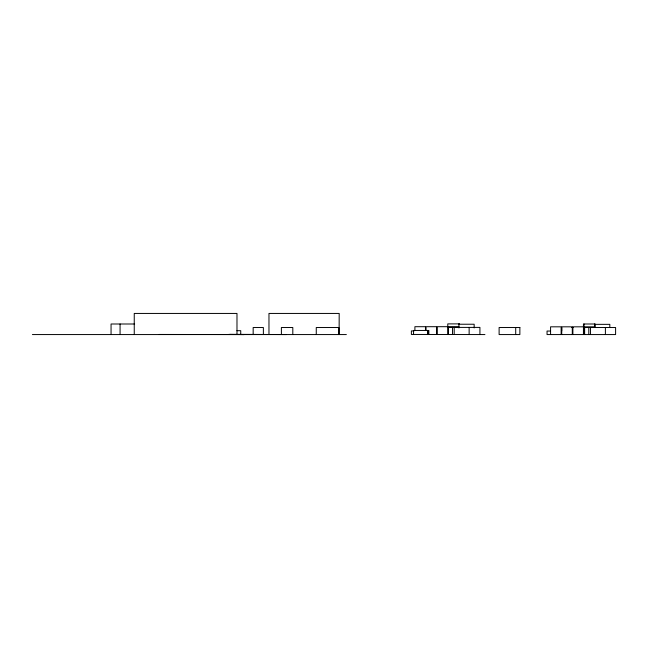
<?xml version="1.0" encoding="UTF-8"?>
<svg xmlns="http://www.w3.org/2000/svg" width="648" height="648" viewBox="0 0 648 648"><rect width="100%" height="100%" fill="white"/><g stroke="black" fill="none" stroke-linecap="round" stroke-linejoin="round"><path stroke-width="0.97" d="M459.513 323.887L447.776 323.887L447.776 334.449M134.638 324L111.059 324L111.059 334.449M458.93 324.235L474.15 324.235L474.15 327.953M594.597 324.348L609.817 324.348L609.817 327.135M447.776 326.697L437.206 326.697L437.206 334.449M458.93 326.697L448.359 326.697L448.384 334.449M583.443 326.819L572.881 326.819L572.881 334.562M584.034 326.819L594.597 326.819M448.384 327.402L479.925 327.402L479.925 334.449M561.727 327.524L561.727 331.047M571.423 327.524L573.569 327.524M236.925 330.691L240.74 330.691L240.74 334.562M414.023 330.926L411.383 330.926L411.383 334.449L484.939 334.562M550.573 331.047L547.05 331.047L547.05 334.562L615.6 334.562L615.6 327.524L584.634 327.524L584.634 334.562M229.611 334.328L286.238 334.562M32.4 334.562L346.364 334.562M159.319 334.449L244.126 334.562L228.201 334.449M605.394 327.524L605.394 334.562M595.188 326.884L595.188 324L583.443 324L583.443 334.562M594.597 324L594.597 327.135M590.45 327.524L590.45 334.562M588.789 327.524L588.789 334.562M584.034 324L584.034 334.562M572.289 334.562L572.289 326.819L561.727 326.819L561.727 334.562M561.136 334.562L561.136 326.819L550.573 326.819L550.573 334.562M515.711 327.524L515.711 334.562M469.136 327.402L469.136 334.449M458.93 323.887L458.93 327.953M454.191 327.402L454.191 334.449M452.531 327.402L452.531 334.449M436.622 334.449L436.622 326.697L426.052 326.697L426.052 330.577M428.838 334.562L428.838 330.456L413.546 330.456L413.546 334.562M427.939 330.456L427.939 334.562M427.542 330.456L427.542 334.562M425.469 330.577L425.469 326.697L414.898 326.697L414.898 330.577M339.115 334.562L339.188 313.438L268.969 313.438L268.969 334.562M338.864 334.562L338.864 327.524L316.264 327.524L316.264 334.562M292.807 334.562L292.807 327.524L281.386 327.524L281.402 334.562M263.372 334.562L263.372 327.524L253.166 327.524L253.166 334.562M236.982 334.562L236.982 313.438L134.249 313.438L134.249 334.562M120.074 324L120.074 334.449M519.866 327.524L499.114 327.524L499.114 334.562L519.866 334.562L519.866 327.524"/></g></svg>
